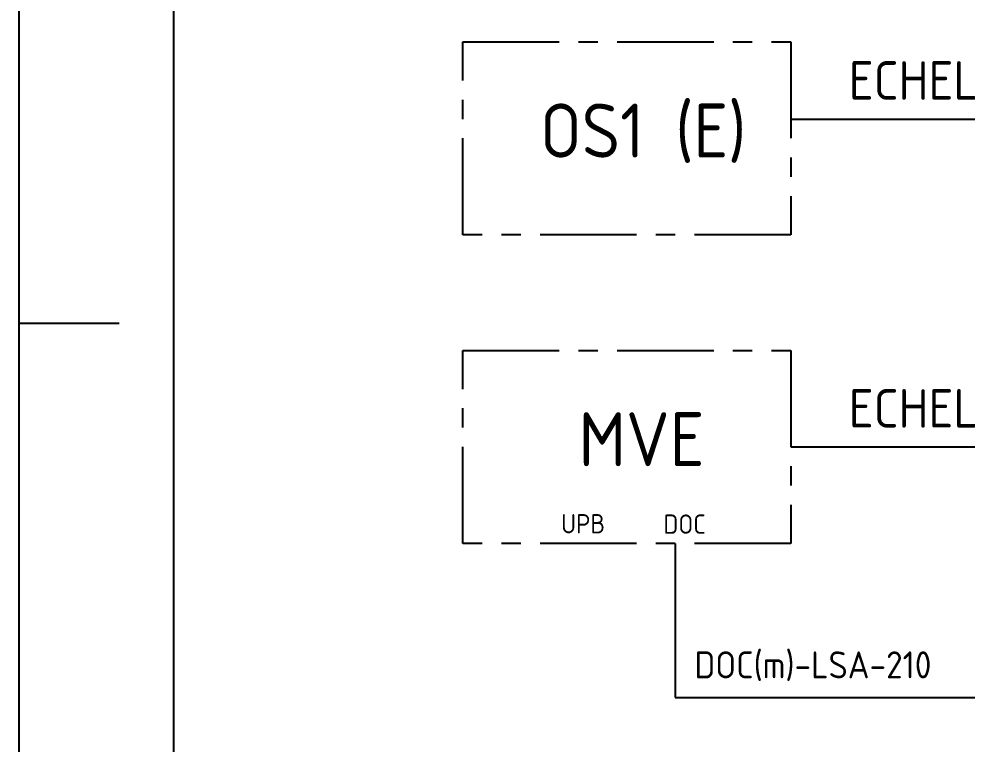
# Model space of a CAD drawing. Header units: metres. Extents: x 0 to 420, y 0 to 297.
# Drawn here: x 0 to 122.8, y 94 to 188 of the extents above; entities that cross this region are included whole.
import ezdxf

# ---------------------------------------------------------------- set-up
doc = ezdxf.new("R2010")
doc.units = ezdxf.units.M
doc.header["$LTSCALE"] = 10
doc.header["$MEASUREMENT"] = 0
doc.linetypes.add('CENTER', pattern=[2, 1.25, -0.25, 0.25, -0.25])
doc.layers.get('0').update_dxf_attribs({"linetype": 'CONTINUOUS'})
for name, color, linetype in [('25C', 1, 'CONTINUOUS'), ('25TXT', 1, 'CONTINUOUS'), ('35CEN', 7, 'CENTER'), ('70TXT', 5, 'CONTINUOUS'), ('SNIJLIJN', 1, 'CONTINUOUS'), ('VS-HOEK-050', 4, 'CONTINUOUS')]:
    doc.layers.add(name, color=color, linetype=linetype)
doc.styles.get("Standard").update_dxf_attribs({"font": 'iso.shx'})

# ---------------------------------------------------------------- blocks, each defined once
blk = doc.blocks.new('a3h_v1-4')
at = {"layer": 'SNIJLIJN'}
blk.add_line((13, 148.5), (0, 148.5), dxfattribs=at)
blk.add_lwpolyline([(420, 297), (0, 297), (0, 0), (420, 0)], close=True, dxfattribs=at)
at = {"layer": 'VS-HOEK-050'}
blk.add_lwpolyline([(415, 5), (415, 292), (20, 292), (20, 5)], close=True, dxfattribs=at)

msp = doc.modelspace()

# ---------------------------------------------------------------- linework, layer by layer
for p, q in [((100, 175), (197.5, 175)), ((100, 132.5), (177.5, 132.5)), ((85, 120), (85, 100)), ((85, 100), (225, 100))]:
    msp.add_line(p, q)
at = {"layer": '35CEN'}
for p, q in [((57.5, 185), (100, 185)), ((57.5, 160), (57.5, 185)), ((100, 185), (100, 160)), ((100, 160), (57.5, 160)), ((57.5, 145), (100, 145)), ((57.5, 120), (57.5, 145)), ((100, 145), (100, 120)), ((100, 120), (57.5, 120))]:
    msp.add_line(p, q, dxfattribs=at)

# ---------------------------------------------------------------- block references
at = {"layer": '25C'}
msp.add_blockref('a3h_v1-4', (0, 0), dxfattribs=at)

# ---------------------------------------------------------------- texts
for s, height, p in [('ECHELON', 5, (107.5, 177.5)), ('ECHELON', 5, (107.5, 135)), ('DOC(m)-LSA-210', 3.5, (87.5, 102.5))]:
    msp.add_text(s, height=height).set_placement(p)
at = {"layer": '25TXT'}
for s, p in [('UPB', (70.24, 121.29)), ('DOC', (83.49, 121.24))]:
    msp.add_text(s, height=2.5, dxfattribs=at).set_placement(p)
at = {"layer": '70TXT', "color": 2}
for s, p in [('OS1 (E)', (67.5, 170)), ('MVE', (72.5, 130))]:
    msp.add_text(s, height=7, dxfattribs=at).set_placement(p)

doc.saveas('drawing.dxf')
